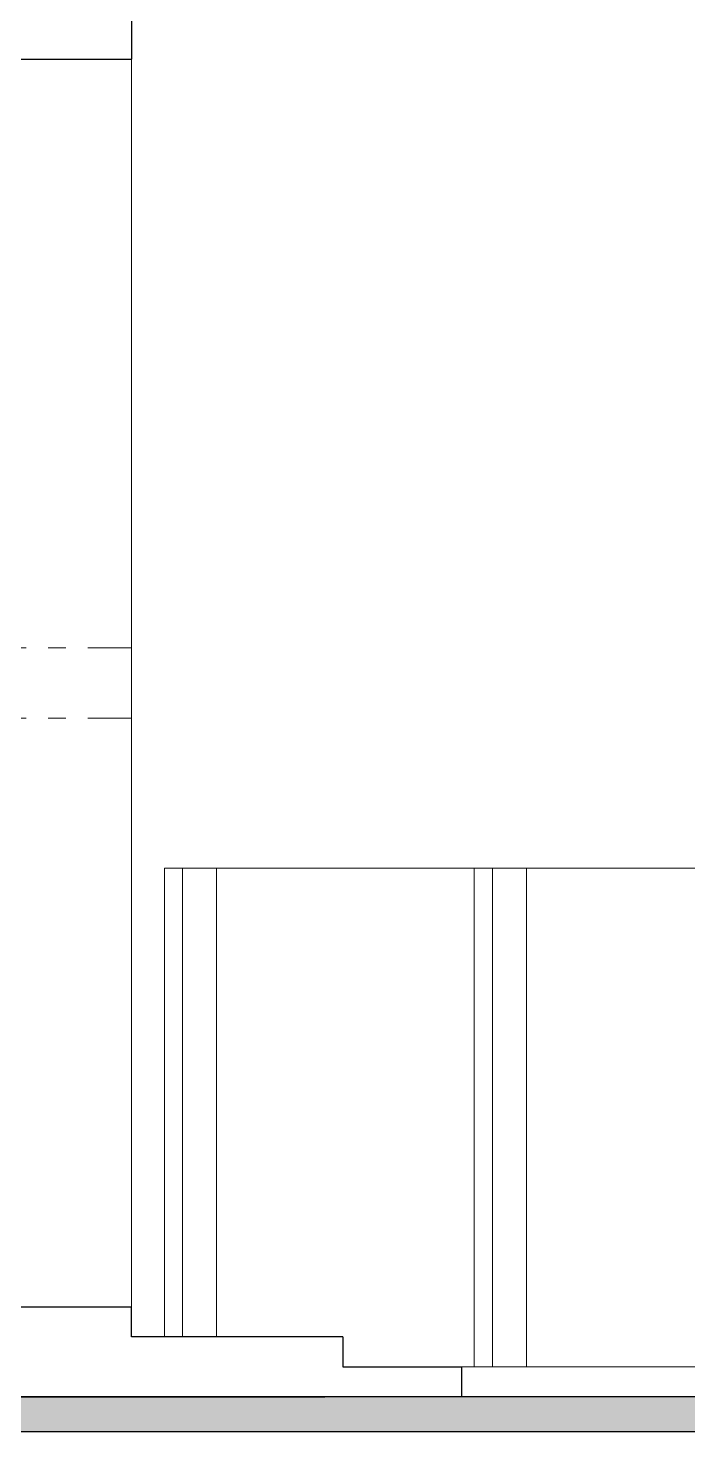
# Model space of a CAD drawing. Header units: metres. Extents: x 294 to 1101, y -498 to -355.
# Drawn here: x 576.44 to 580.18, y -471.67 to -463.7 of the extents above; entities that cross this region are included whole.
import ezdxf

# ---------------------------------------------------------------- set-up
doc = ezdxf.new("R2010")
doc.units = ezdxf.units.M
doc.linetypes.add('DASHDOT2', pattern=[0.5, 0.25, -0.125, 0, -0.125])
for name, color, linetype, lineweight in [('19-JARDINERIA', 80, 'Continuous', 0), ('roof', 16, 'DASHDOT2', 18), ('wall', 7, 'Continuous', 25)]:
    doc.layers.add(name, color=color, linetype=linetype, lineweight=lineweight)

msp = doc.modelspace()

# ---------------------------------------------------------------- hatches: boundary and pattern name
at = {"layer": 'wall'}
h = msp.add_hatch(color=256, dxfattribs=at)
h.dxf.hatch_style = 1
h.paths.add_polyline_path([(583.8268, -471.47), (582.9789, -471.47), (582.7857, -471.47), (582.5925, -471.47), (582.5648, -471.47), (569.3714, -471.47), (569.3714, -471.67), (583.8268, -471.67)])

# ---------------------------------------------------------------- linework, layer by layer
for p, q in [((577.0254, -463.48), (577.0254, -463.88)), ((575.0093, -463.88), (577.0254, -463.88)), ((575.0093, -470.96), (577.0254, -470.96)), ((577.0254, -471.13), (577.0254, -470.96)), ((577.2117, -471.13), (577.0254, -471.13)), ((577.3152, -471.13), (577.2117, -471.13)), ((577.5084, -471.13), (577.3152, -471.13)), ((578.2254, -471.13), (577.5084, -471.13)), ((578.2254, -471.13), (578.2254, -471.3)), ((578.2254, -471.3), (578.898, -471.3)), ((578.898, -471.3), (578.898, -471.47)), ((582.5648, -471.47), (555.2677, -471.47)), ((582.5648, -471.47), (555.2677, -471.47)), ((578.898, -471.47), (557.9677, -471.47)), ((575.0093, -471.47), (576.8254, -471.47)), ((575.0093, -471.47), (576.9254, -471.47)), ((575.0093, -471.47), (577.0254, -471.47)), ((575.0093, -471.47), (576.8254, -471.47)), ((575.0093, -471.47), (577.0254, -471.47)), ((575.0093, -471.47), (577.0254, -471.47)), ((576.3926, -471.47), (576.4401, -471.47)), ((576.4184, -471.47), (576.4445, -471.47)), ((576.4401, -471.47), (576.4773, -471.47)), ((576.4445, -471.47), (576.4602, -471.47)), ((576.4602, -471.47), (576.4654, -471.47)), ((576.4773, -471.47), (576.504, -471.47)), ((576.504, -471.47), (576.52, -471.47)), ((576.52, -471.47), (576.5254, -471.47)), ((576.8046, -471.47), (577.3299, -471.47)), ((576.8046, -471.47), (577.3299, -471.47)), ((577.3299, -471.47), (578.1234, -471.47)), ((577.3299, -471.47), (578.1234, -471.47)), ((582.5648, -471.47), (578.898, -471.47)), ((583.8268, -471.67), (542.7899, -471.67))]:
    msp.add_line(p, q)
at = {"layer": '19-JARDINERIA', "color": 251}
for p, q in [((577.0254, -463.88), (577.0254, -467.22)), ((577.0254, -467.22), (577.0254, -467.23)), ((577.0254, -467.23), (577.0254, -467.61)), ((577.0254, -467.61), (577.0254, -467.62)), ((577.0254, -470.96), (577.0254, -467.62)), ((577.0254, -467.62), (577.0255, -467.62)), ((577.2117, -468.47), (577.3152, -468.47)), ((577.2117, -471.13), (577.2117, -468.47)), ((577.3152, -471.13), (577.3152, -468.47)), ((577.5084, -468.47), (577.3152, -468.47)), ((577.5084, -471.13), (577.5084, -468.47)), ((578.9708, -468.47), (577.5084, -468.47)), ((578.9708, -468.47), (579.0743, -468.47)), ((578.9708, -471.3), (578.9708, -468.47)), ((579.0743, -471.3), (579.0743, -468.47)), ((579.2675, -468.47), (579.0743, -468.47)), ((579.2675, -471.3), (579.2675, -468.47)), ((580.7299, -468.47), (579.2675, -468.47)), ((578.898, -471.3), (578.9708, -471.3)), ((578.9708, -471.3), (579.0743, -471.3)), ((579.0743, -471.3), (579.2675, -471.3)), ((579.2675, -471.3), (580.7299, -471.3))]:
    msp.add_line(p, q, dxfattribs=at)
at = {"layer": 'roof'}
for p, q in [((577.0254, -463.88), (553.2563, -463.88)), ((551.5765, -467.22), (577.0254, -467.22)), ((551.5765, -467.62), (577.0254, -467.62))]:
    msp.add_line(p, q, dxfattribs=at)

doc.saveas('drawing.dxf')
